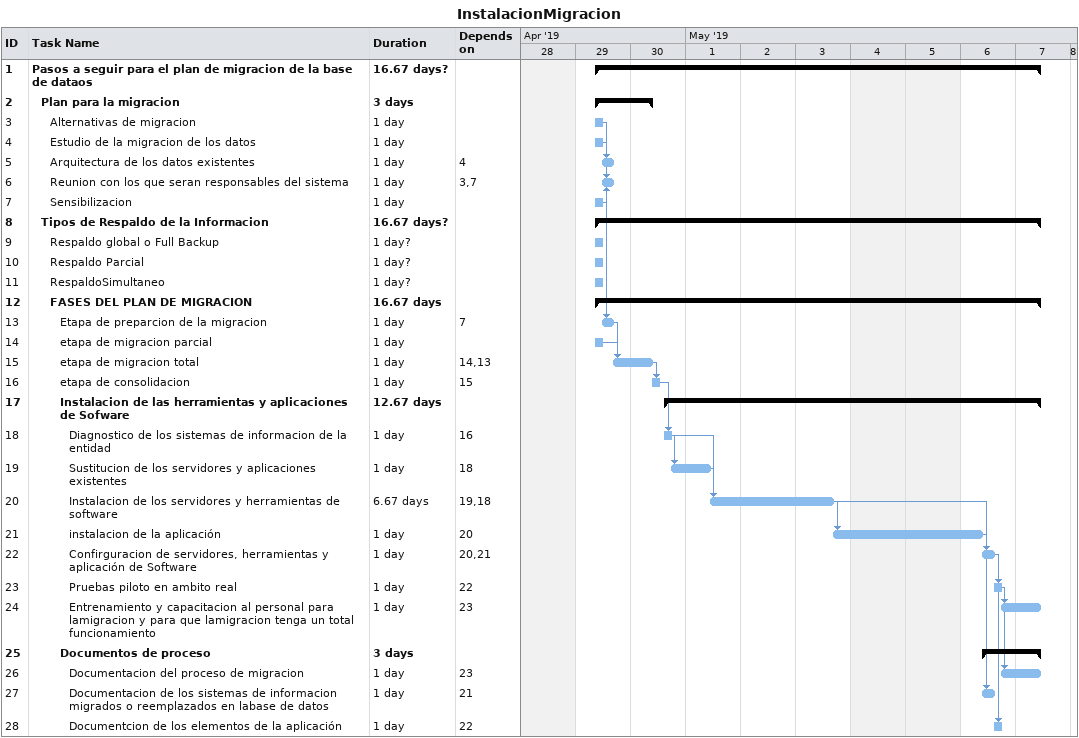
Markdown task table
InstalacionMigracion

| ID | Level | Task | Duration | Start | Finish | Predecessors |
|---|---|---|---|---|---|---|
| 1 | 1 | **Pasos a seguir para el plan de migracion de la base de dataos** | 16.67d? | 2019-04-29 | 2019-05-07 |  |
| 2 | 2 | **Plan para la migracion** | 3d | 2019-04-29 | 2019-04-30 |  |
| 3 | 3 | Alternativas de migracion | 1d | 2019-04-29 | 2019-04-29 |  |
| 4 | 3 | Estudio de la migracion de los datos | 1d | 2019-04-29 | 2019-04-29 |  |
| 5 | 3 | Arquitectura de los datos existentes | 1d | 2019-04-29 | 2019-04-29 | 4 |
| 6 | 3 | Reunion con los que seran responsables del sistema | 1d | 2019-04-29 | 2019-04-29 | 3, 7 |
| 7 | 3 | Sensibilizacion | 1d | 2019-04-29 | 2019-04-29 |  |
| 8 | 2 | **Tipos de Respaldo de la Informacion** | 16.67d? | 2019-04-29 | 2019-05-07 |  |
| 9 | 3 | Respaldo global o Full Backup | 1d? | 2019-04-29 | 2019-04-29 |  |
| 10 | 3 | Respaldo Parcial | 1d? | 2019-04-29 | 2019-04-29 |  |
| 11 | 3 | RespaldoSimultaneo | 1d? | 2019-04-29 | 2019-04-29 |  |
| 12 | 3 | **FASES DEL PLAN DE MIGRACION** | 16.67d | 2019-04-29 | 2019-05-07 |  |
| 13 | 4 | Etapa de preparcion de la migracion | 1d | 2019-04-29 | 2019-04-29 | 7 |
| 14 | 4 | etapa de migracion parcial | 1d | 2019-04-29 | 2019-04-29 |  |
| 15 | 4 | etapa de migracion total | 1d | 2019-04-29 | 2019-04-30 | 14, 13 |
| 16 | 4 | etapa de consolidacion | 1d | 2019-04-30 | 2019-04-30 | 15 |
| 17 | 4 | **Instalacion de las herramientas y aplicaciones de Sofware** | 12.67d | 2019-04-30 | 2019-05-07 |  |
| 18 | 5 | Diagnostico de los sistemas de informacion de la entidad | 1d | 2019-04-30 | 2019-04-30 | 16 |
| 19 | 5 | Sustitucion de los servidores y aplicaciones existentes | 1d | 2019-04-30 | 2019-05-01 | 18 |
| 20 | 5 | Instalacion de los servidores y herramientas de software | 6.67d | 2019-05-01 | 2019-05-03 | 19, 18 |
| 21 | 5 | instalacion de la aplicación | 1d | 2019-05-03 | 2019-05-06 | 20 |
| 22 | 5 | Confirguracion de servidores, herramientas y aplicación de Software | 1d | 2019-05-06 | 2019-05-06 | 20, 21 |
| 23 | 5 | Pruebas piloto en ambito real | 1d | 2019-05-06 | 2019-05-06 | 22 |
| 24 | 5 | Entrenamiento y capacitacion al personal para lamigracion y para que lamigracion tenga un total funcionamiento | 1d | 2019-05-06 | 2019-05-07 | 23 |
| 25 | 4 | **Documentos de proceso** | 3d | 2019-05-06 | 2019-05-07 |  |
| 26 | 5 | Documentacion del proceso de migracion | 1d | 2019-05-06 | 2019-05-07 | 23 |
| 27 | 5 | Documentacion de los sistemas de informacion migrados o reemplazados en labase de datos | 1d | 2019-05-06 | 2019-05-06 | 21 |
| 28 | 5 | Documentcion de los elementos de la aplicación | 1d | 2019-05-06 | 2019-05-06 | 22 |
